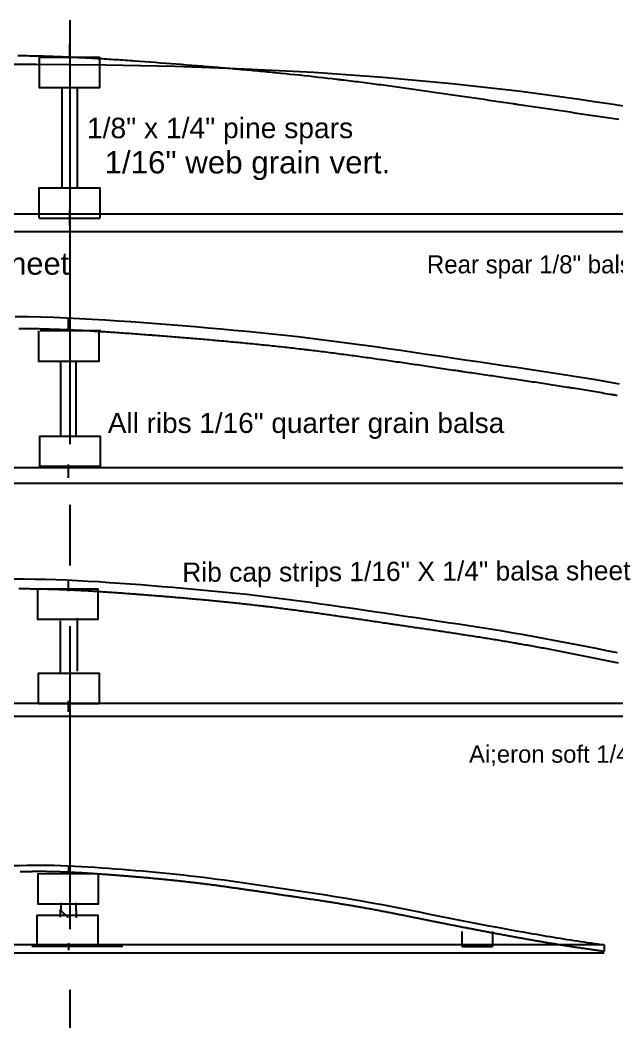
# Model space of a CAD drawing. Extents: x 1.4 to 41.2, y -1.3 to 26.5.
# Drawn here: x 5.124 to 7.585, y 2.279 to 6.435 of the extents above; entities that cross this region are included whole.
import ezdxf
from ezdxf.enums import TextEntityAlignment as Align

# ---------------------------------------------------------------- set-up
doc = ezdxf.new("R2010")
doc.units = 0
doc.linetypes.add('CENTER', pattern=[2, 1.25, -0.25, 0.25, -0.25])
doc.layers.get('0').update_dxf_attribs({"color": 9, "linetype": 'CONTINUOUS'})

msp = doc.modelspace()

# ---------------------------------------------------------------- linework, layer by layer
at = {"color": 9, "linetype": 'CENTER'}
for p, q in [((5.329, 6.4352), (5.329, 5.9363)), ((5.329, 5.9363), (5.329, 2.279))]:
    msp.add_line(p, q, dxfattribs=at)
at = {"color": 9, "linetype": 'CONTINUOUS'}
for p, q in [((5.3267, 6.3378), (5.3267, 6.2753)), ((5.2025, 6.2824), (5.4525, 6.2824)), ((5.2962, 6.1574), (5.2962, 5.9363)), ((5.3587, 6.1574), (5.3587, 5.9363)), ((5.2962, 5.9363), (5.2962, 5.7435)), ((5.3587, 5.9363), (5.3587, 5.7435)), ((10.0844, 5.6356), (3.0964, 5.6356)), ((5.2025, 5.6185), (5.4525, 5.6185)), ((5.3267, 5.6503), (5.3267, 5.5878)), ((10.0844, 5.5618), (3.0964, 5.5618)), ((5.3213, 5.2064), (5.3213, 5.1515)), ((5.2069, 5.155), (5.4569, 5.155)), ((5.2912, 4.715), (5.2912, 5.0275)), ((5.3537, 5.0275), (5.3537, 4.715)), ((9.5034, 4.5892), (3.3608, 4.5892)), ((5.2044, 4.5951), (5.4544, 4.5951)), ((5.3213, 4.6021), (5.3213, 4.5472)), ((9.5034, 4.5243), (3.3608, 4.5243)), ((5.3211, 4.1254), (5.3211, 4.0801)), ((5.1958, 4.0892), (5.4458, 4.0892)), ((5.2887, 3.9575), (5.2887, 3.7387)), ((5.3605, 3.7497), (5.3605, 3.9685)), ((8.7648, 3.6171), (3.7069, 3.6171)), ((5.2, 3.6172), (5.45, 3.6172)), ((5.3211, 3.6277), (5.3211, 3.5825)), ((8.7648, 3.5637), (3.7069, 3.5637)), ((5.1966, 2.9153), (5.448, 2.9145)), ((5.3233, 2.9471), (5.3233, 2.9181)), ((5.2921, 2.7946), (5.2921, 2.7633)), ((5.2921, 2.7946), (5.2921, 2.7633)), ((5.3546, 2.7633), (5.3546, 2.7946)), ((5.2894, 2.7671), (5.2894, 2.7358)), ((5.2921, 2.7633), (5.3223, 2.7342)), ((5.3546, 2.7633), (5.3546, 2.7321)), ((6.947, 2.6143), (6.947, 2.6768)), ((6.9622, 2.6924), (7.0685, 2.6721)), ((7.0719, 2.6768), (7.0719, 2.6143)), ((7.5336, 2.6209), (4.2872, 2.6209)), ((5.1941, 2.6189), (5.4441, 2.6189)), ((5.3233, 2.6277), (5.3233, 2.5987)), ((7.5336, 2.6209), (7.5336, 2.5939)), ((7.5336, 2.5866), (4.2872, 2.5866)), ((5.1721, 2.6161), (5.5471, 2.6161)), ((6.947, 2.6143), (7.0719, 2.6143))]:
    msp.add_line(p, q, dxfattribs=at)
for points in [[(5.1145, 6.2894), (5.124, 6.2893), (5.1336, 6.2892), (5.1432, 6.2891), (5.1528, 6.2889), (5.1624, 6.2887), (5.172, 6.2886), (5.1816, 6.2883), (5.1912, 6.2881), (5.2008, 6.2879), (5.2104, 6.2876), (5.2199, 6.2874), (5.2295, 6.2871), (5.2391, 6.2868), (5.2487, 6.2865), (5.2583, 6.2862), (5.2679, 6.2858), (5.2775, 6.2855), (5.2871, 6.2851), (5.2967, 6.2848), (5.3063, 6.2844), (5.316, 6.284), (5.3256, 6.2835), (5.3352, 6.2831), (5.3448, 6.2827), (5.3544, 6.2822), (5.364, 6.2818), (5.3736, 6.2813), (5.3832, 6.2808), (5.3928, 6.2803), (5.4025, 6.2798), (5.4121, 6.2793), (5.4217, 6.2787), (5.4313, 6.2782), (5.4409, 6.2776), (5.4505, 6.2771), (5.4602, 6.2765), (5.4698, 6.2759), (5.4794, 6.2754), (5.489, 6.2748), (5.4987, 6.2741), (5.5083, 6.2735), (5.5179, 6.2729), (5.5276, 6.2723), (5.5372, 6.2716), (5.5468, 6.271), (5.5565, 6.2703), (5.5661, 6.2697), (5.5757, 6.269), (5.5853, 6.2683), (5.595, 6.2677), (5.6165, 6.2661), (5.6381, 6.2646), (5.6596, 6.263), (5.6811, 6.2614), (5.7027, 6.2598), (5.7242, 6.2581), (5.7457, 6.2565), (5.7673, 6.2548), (5.7888, 6.2531), (5.8103, 6.2514), (5.8319, 6.2496), (5.8534, 6.2479), (5.863, 6.2471), (5.8727, 6.2463), (5.8823, 6.2455), (5.8919, 6.2447), (5.9016, 6.2439), (5.9112, 6.2431), (5.9208, 6.2423), (5.9305, 6.2415), (5.9401, 6.2407), (5.9497, 6.2399), (5.9594, 6.239), (5.969, 6.2382), (5.9786, 6.2374), (5.9883, 6.2365), (5.9979, 6.2357), (6.0075, 6.2348), (6.0171, 6.234), (6.0267, 6.2331), (6.0364, 6.2323), (6.046, 6.2314), (6.0556, 6.2305), (6.0652, 6.2297), (6.0748, 6.2288), (6.0845, 6.2279), (6.0941, 6.227), (6.1037, 6.2261), (6.1133, 6.2252), (6.1229, 6.2243), (6.1325, 6.2234), (6.1421, 6.2225)], [(5.2025, 6.2824), (5.2025, 6.1574), (5.4525, 6.1574), (5.4525, 6.2824)], [(3.7536, 6.2332), (4.0411, 6.2396), (4.3285, 6.2454), (4.6158, 6.2501), (4.903, 6.253), (5.19, 6.2535), (5.4768, 6.2511), (5.7632, 6.2452), (6.0493, 6.2351), (6.3351, 6.2204), (6.6204, 6.2004), (6.9052, 6.1745), (7.1894, 6.1422), (7.2499, 6.1344), (7.3104, 6.1264), (7.3708, 6.118), (7.4313, 6.1093), (7.4916, 6.1003), (7.552, 6.091), (7.6123, 6.0815)], [(6.1421, 6.2225), (6.1517, 6.2216), (6.1613, 6.2206), (6.1709, 6.2197), (6.1805, 6.2188), (6.1901, 6.2178), (6.1997, 6.2169), (6.2189, 6.2149), (6.2381, 6.213), (6.2573, 6.211), (6.2765, 6.209), (6.2957, 6.207), (6.3149, 6.2049), (6.3341, 6.2029), (6.3532, 6.2007), (6.3724, 6.1986), (6.3916, 6.1964), (6.4107, 6.1942), (6.4299, 6.192), (6.4323, 6.1917), (6.4348, 6.1914), (6.4372, 6.1911), (6.4396, 6.1908), (6.442, 6.1906), (6.4445, 6.1903), (6.4469, 6.19), (6.4493, 6.1897), (6.4517, 6.1894), (6.4542, 6.1891), (6.4566, 6.1888), (6.459, 6.1885), (6.4686, 6.1874), (6.4782, 6.1862), (6.4877, 6.185), (6.4973, 6.1839), (6.5069, 6.1827), (6.5165, 6.1815), (6.526, 6.1803), (6.5356, 6.1791), (6.5452, 6.1779), (6.5548, 6.1766), (6.5643, 6.1754), (6.5739, 6.1742), (6.5835, 6.1729), (6.593, 6.1717), (6.6026, 6.1704), (6.6122, 6.1692), (6.6217, 6.1679), (6.6313, 6.1666), (6.6409, 6.1654), (6.6504, 6.1641), (6.66, 6.1628), (6.6696, 6.1615), (6.6791, 6.1602), (6.6887, 6.1589), (6.7078, 6.1563), (6.727, 6.1536), (6.7461, 6.1509), (6.7653, 6.1482), (6.7844, 6.1455), (6.8035, 6.1428), (6.8227, 6.1401), (6.8418, 6.1373), (6.8609, 6.1346), (6.8801, 6.1318), (6.8992, 6.129), (6.9183, 6.1262), (6.9382, 6.1233), (6.958, 6.1204), (6.9778, 6.1175), (6.9977, 6.1146), (7.0175, 6.1116), (7.0373, 6.1087), (7.0572, 6.1058), (7.077, 6.1028), (7.0968, 6.0999), (7.1167, 6.097), (7.1365, 6.094), (7.1563, 6.0911), (7.1584, 6.0908), (7.1605, 6.0905), (7.1626, 6.0902), (7.1647, 6.0899), (7.1668, 6.0895), (7.1688, 6.0892), (7.1709, 6.0889), (7.173, 6.0886), (7.1751, 6.0883), (7.1772, 6.088), (7.1793, 6.0877), (7.1814, 6.0874), (7.1909, 6.086), (7.2005, 6.0846), (7.2101, 6.0832), (7.2197, 6.0817), (7.2293, 6.0803), (7.2389, 6.0789), (7.2484, 6.0775), (7.258, 6.0761), (7.2676, 6.0747), (7.2772, 6.0733), (7.2868, 6.0719), (7.2964, 6.0705), (7.3155, 6.0677), (7.3347, 6.0649), (7.3538, 6.062), (7.373, 6.0592), (7.3921, 6.0564), (7.4113, 6.0536), (7.4304, 6.0507), (7.4496, 6.0479), (7.4687, 6.045), (7.4879, 6.0422), (7.507, 6.0393), (7.5261, 6.0364), (7.5357, 6.035), (7.5452, 6.0335), (7.5548, 6.0321), (7.5643, 6.0306), (7.5739, 6.0292), (7.5834, 6.0277), (7.593, 6.0262)], [(5.2025, 5.6185), (5.2025, 5.7435), (5.4525, 5.7435), (5.4525, 5.6185)], [(5.1032, 5.2128), (5.1562, 5.2124), (5.2092, 5.2113), (5.2623, 5.2098), (5.3153, 5.2077), (5.3683, 5.2052), (5.4213, 5.2024), (5.4744, 5.1992), (5.5274, 5.1957), (5.5804, 5.192), (5.6333, 5.1881), (5.6863, 5.184), (5.7394, 5.1798), (5.7926, 5.1756), (5.8457, 5.1712), (5.8987, 5.1667), (5.9518, 5.162), (6.0048, 5.1571), (6.0578, 5.1521), (6.1108, 5.1469), (6.1638, 5.1414), (6.2167, 5.1357), (6.2696, 5.1298), (6.3225, 5.1236), (6.3756, 5.1171), (6.4287, 5.1103), (6.4817, 5.1033), (6.5348, 5.0961), (6.5878, 5.0887), (6.6408, 5.0812), (6.6938, 5.0735), (6.7468, 5.0658), (6.7997, 5.058), (6.8527, 5.0502), (6.9057, 5.0423), (6.9587, 5.0345), (7.0118, 5.0267), (7.0648, 5.0189), (7.1179, 5.0111), (7.171, 5.0033), (7.2241, 4.9954), (7.2771, 4.9874), (7.3302, 4.9792), (7.3832, 4.971), (7.4361, 4.9625), (7.4891, 4.9539), (7.542, 4.945), (7.5948, 4.9359)], [(5.1178, 5.164), (5.1263, 5.164), (5.1347, 5.1639), (5.1431, 5.1638), (5.1516, 5.1637), (5.16, 5.1636), (5.1684, 5.1635), (5.1769, 5.1633), (5.1853, 5.1631), (5.1937, 5.163), (5.2022, 5.1628), (5.2106, 5.1626), (5.219, 5.1623), (5.2275, 5.1621), (5.2359, 5.1619), (5.2443, 5.1616), (5.2527, 5.1613), (5.2612, 5.1611), (5.2696, 5.1608), (5.2781, 5.1605), (5.2865, 5.1601), (5.295, 5.1598), (5.3034, 5.1595), (5.3118, 5.1591), (5.3203, 5.1587), (5.3287, 5.1584), (5.3372, 5.158), (5.3456, 5.1576), (5.354, 5.1572), (5.3625, 5.1568), (5.371, 5.1563), (5.3794, 5.1559), (5.3879, 5.1554), (5.3963, 5.155), (5.4048, 5.1545), (5.4132, 5.154), (5.4217, 5.1536), (5.4301, 5.1531), (5.4386, 5.1526), (5.447, 5.1521), (5.4555, 5.1515), (5.464, 5.151), (5.4724, 5.1505), (5.4809, 5.1499), (5.4894, 5.1494), (5.4978, 5.1488), (5.5063, 5.1483), (5.5148, 5.1477), (5.5232, 5.1471), (5.5317, 5.1466), (5.5402, 5.146), (5.5486, 5.1454), (5.5571, 5.1448), (5.5656, 5.1442), (5.5741, 5.1436), (5.5825, 5.143), (5.591, 5.1423), (5.5995, 5.1417), (5.608, 5.1411), (5.6164, 5.1405), (5.6249, 5.1398), (5.6334, 5.1392), (5.6419, 5.1385), (5.6504, 5.1379), (5.6588, 5.1373), (5.6608, 5.1371), (5.6628, 5.137), (5.6647, 5.1368), (5.6667, 5.1367), (5.6687, 5.1365), (5.6707, 5.1364), (5.6726, 5.1362), (5.6746, 5.1361), (5.6766, 5.1359), (5.6786, 5.1357), (5.6805, 5.1356), (5.6825, 5.1354), (5.691, 5.1348), (5.6995, 5.1341), (5.708, 5.1335), (5.7164, 5.1328), (5.7249, 5.1321), (5.7334, 5.1315), (5.7419, 5.1308), (5.7504, 5.1301), (5.7588, 5.1294), (5.7673, 5.1288), (5.7758, 5.1281), (5.7843, 5.1274), (5.7927, 5.1267), (5.8012, 5.126), (5.8097, 5.1253), (5.8181, 5.1246), (5.8266, 5.1239), (5.8351, 5.1232), (5.8435, 5.1225), (5.852, 5.1218), (5.8605, 5.121), (5.8689, 5.1203), (5.8774, 5.1196), (5.8859, 5.1189)], [(5.2, 5.1542), (5.2, 5.0292), (5.45, 5.0292), (5.45, 5.1542)], [(5.8859, 5.1189), (5.8943, 5.1181), (5.9028, 5.1174), (5.9113, 5.1167), (5.9197, 5.1159), (5.9282, 5.1152), (5.9366, 5.1144), (5.9451, 5.1137), (5.9535, 5.1129), (5.962, 5.1121), (5.9704, 5.1114), (5.9789, 5.1106), (5.9874, 5.1098), (5.9958, 5.109), (6.0043, 5.1083), (6.0127, 5.1075), (6.0211, 5.1067), (6.0296, 5.1059), (6.038, 5.1051), (6.0465, 5.1042), (6.0549, 5.1034), (6.0634, 5.1026), (6.0718, 5.1018), (6.0803, 5.101), (6.0887, 5.1001), (6.0971, 5.0993), (6.1056, 5.0984), (6.114, 5.0976), (6.1224, 5.0967), (6.1309, 5.0958), (6.1393, 5.095), (6.1477, 5.0941), (6.1562, 5.0932), (6.1646, 5.0923), (6.173, 5.0914), (6.1815, 5.0905), (6.1899, 5.0896), (6.1983, 5.0887), (6.2068, 5.0878), (6.2152, 5.0869), (6.2236, 5.0859), (6.232, 5.085), (6.2405, 5.0841), (6.2489, 5.0831), (6.2573, 5.0821), (6.2657, 5.0812), (6.2742, 5.0802), (6.2826, 5.0792), (6.291, 5.0782), (6.2931, 5.078), (6.2953, 5.0777), (6.2974, 5.0775), (6.2995, 5.0772), (6.3017, 5.077), (6.3038, 5.0767), (6.3059, 5.0765), (6.3081, 5.0762), (6.3102, 5.076), (6.3123, 5.0757), (6.3145, 5.0755), (6.3166, 5.0752), (6.325, 5.0742), (6.3334, 5.0732), (6.3419, 5.0722), (6.3503, 5.0711), (6.3587, 5.0701), (6.3671, 5.069), (6.3755, 5.068), (6.3839, 5.0669), (6.3924, 5.0658), (6.4008, 5.0648), (6.4092, 5.0637), (6.4176, 5.0626), (6.426, 5.0615), (6.4344, 5.0604), (6.4428, 5.0593), (6.4512, 5.0582), (6.4596, 5.0571), (6.468, 5.056), (6.4764, 5.0549), (6.4849, 5.0537), (6.4933, 5.0526), (6.5017, 5.0514), (6.5101, 5.0503), (6.5185, 5.0492), (6.5269, 5.048), (6.5353, 5.0468), (6.5437, 5.0457), (6.5521, 5.0445), (6.5605, 5.0433), (6.5689, 5.0422), (6.5774, 5.041), (6.5858, 5.0398), (6.5942, 5.0386), (6.6026, 5.0374), (6.611, 5.0362), (6.6194, 5.035), (6.6278, 5.0338), (6.6362, 5.0326), (6.6446, 5.0314), (6.653, 5.0302), (6.6615, 5.029), (6.6699, 5.0278), (6.6783, 5.0266), (6.6867, 5.0254), (6.6951, 5.0241), (6.7035, 5.0229), (6.7119, 5.0217), (6.7203, 5.0205), (6.7288, 5.0192), (6.7372, 5.018), (6.7456, 5.0167), (6.754, 5.0155), (6.7624, 5.0143), (6.7709, 5.013), (6.7793, 5.0118), (6.7877, 5.0106), (6.7961, 5.0093), (6.8045, 5.0081), (6.8129, 5.0068), (6.8214, 5.0056), (6.8304, 5.0042), (6.8394, 5.0029), (6.8484, 5.0016), (6.8574, 5.0002), (6.8664, 4.9989), (6.8755, 4.9976), (6.8845, 4.9962), (6.8935, 4.9949), (6.9025, 4.9936), (6.9115, 4.9922), (6.9205, 4.9909), (6.9296, 4.9896), (6.9314, 4.9893), (6.9332, 4.989), (6.9351, 4.9887), (6.9369, 4.9885), (6.9387, 4.9882), (6.9406, 4.9879), (6.9424, 4.9877), (6.9442, 4.9874), (6.9461, 4.9871), (6.9479, 4.9868), (6.9497, 4.9866), (6.9516, 4.9863), (6.96, 4.9851), (6.9684, 4.9838), (6.9768, 4.9826), (6.9853, 4.9813), (6.9937, 4.9801), (7.0021, 4.9789), (7.0105, 4.9776), (7.019, 4.9764), (7.0274, 4.9752), (7.0358, 4.9739), (7.0442, 4.9727), (7.0527, 4.9715), (7.0611, 4.9702), (7.0695, 4.969), (7.0779, 4.9677), (7.0863, 4.9665), (7.0948, 4.9653), (7.1032, 4.964), (7.1116, 4.9628), (7.12, 4.9615), (7.1285, 4.9603), (7.1369, 4.9591), (7.1453, 4.9578), (7.1537, 4.9566), (7.1621, 4.9553), (7.1705, 4.9541), (7.1789, 4.9528), (7.1874, 4.9516), (7.1958, 4.9503), (7.2042, 4.9491), (7.2126, 4.9478), (7.221, 4.9466), (7.2294, 4.9453), (7.2378, 4.944), (7.2462, 4.9428), (7.2546, 4.9415), (7.263, 4.9402), (7.2714, 4.939), (7.2798, 4.9377), (7.2882, 4.9364), (7.2966, 4.9351), (7.305, 4.9338), (7.3134, 4.9325), (7.3218, 4.9312), (7.3302, 4.93), (7.3386, 4.9286), (7.347, 4.9273), (7.3553, 4.926), (7.3637, 4.9247), (7.3721, 4.9234), (7.3805, 4.9221), (7.3889, 4.9208), (7.3973, 4.9194), (7.4056, 4.9181)], [(7.4056, 4.9181), (7.414, 4.9168), (7.4224, 4.9154), (7.4308, 4.9141), (7.4391, 4.9127), (7.4475, 4.9114), (7.4559, 4.91), (7.4643, 4.9086), (7.4726, 4.9072), (7.481, 4.9059), (7.4894, 4.9045), (7.4977, 4.9031), (7.5061, 4.9017), (7.5145, 4.9003), (7.5228, 4.8989), (7.5312, 4.8974), (7.5396, 4.896), (7.5479, 4.8946), (7.5563, 4.8932), (7.5588, 4.8927), (7.5613, 4.8923), (7.5638, 4.8919), (7.5663, 4.8914), (7.5688, 4.891), (7.5713, 4.8906), (7.5738, 4.8901), (7.5763, 4.8897), (7.5788, 4.8892), (7.5813, 4.8888), (7.5838, 4.8884), (7.5863, 4.8879)], [(5.2042, 4.5943), (5.2042, 4.7193), (5.4542, 4.7193), (5.4542, 4.5943)], [(5.0979, 4.1305), (5.1415, 4.1306), (5.1852, 4.1302), (5.2289, 4.1294), (5.2725, 4.1281), (5.3162, 4.1264), (5.3599, 4.1244), (5.4035, 4.122), (5.4472, 4.1194), (5.4908, 4.1165), (5.5345, 4.1134), (5.5781, 4.1102), (5.6217, 4.1069), (5.6655, 4.1035), (5.7092, 4.0999), (5.7529, 4.0963), (5.7966, 4.0926), (5.8403, 4.0887), (5.884, 4.0848), (5.9276, 4.0806), (5.9713, 4.0763), (6.0149, 4.0718), (6.0585, 4.0671), (6.102, 4.0622), (6.1456, 4.0571), (6.1893, 4.0518), (6.233, 4.0462), (6.2767, 4.0404), (6.3204, 4.0345), (6.364, 4.0284), (6.4077, 4.0222), (6.4513, 4.0159), (6.4949, 4.0096), (6.5385, 4.0031), (6.5822, 3.9967), (6.6258, 3.9902), (6.6694, 3.9838), (6.7131, 3.9773), (6.7568, 3.9709), (6.8006, 3.9645), (6.8443, 3.9581), (6.888, 3.9515), (6.9316, 3.945), (6.9753, 3.9383), (7.019, 3.9315), (7.0626, 3.9245), (7.1062, 3.9174), (7.1497, 3.9101), (7.1932, 3.9026), (7.237, 3.8948), (7.2808, 3.8868), (7.3245, 3.8786), (7.3682, 3.8702), (7.4118, 3.8617), (7.4554, 3.8531), (7.4991, 3.8444), (7.5427, 3.8356), (7.5863, 3.8268)], [(5.1189, 4.0905), (5.1259, 4.0905), (5.1328, 4.0905), (5.1398, 4.0905), (5.1467, 4.0905), (5.1536, 4.0904), (5.1606, 4.0904), (5.1675, 4.0903), (5.1745, 4.0903), (5.1814, 4.0902), (5.1884, 4.0901), (5.1953, 4.09), (5.2023, 4.0898), (5.2092, 4.0897), (5.2161, 4.0896), (5.2231, 4.0894), (5.23, 4.0892), (5.2369, 4.089), (5.2439, 4.0889), (5.2508, 4.0887), (5.2578, 4.0884), (5.2647, 4.0882), (5.2717, 4.088), (5.2786, 4.0877), (5.2856, 4.0875), (5.2925, 4.0872), (5.2995, 4.0869), (5.3064, 4.0867), (5.3134, 4.0864), (5.3203, 4.0861), (5.3273, 4.0858), (5.3342, 4.0854), (5.3412, 4.0851), (5.3481, 4.0848), (5.3551, 4.0844), (5.3621, 4.0841), (5.369, 4.0837), (5.376, 4.0834), (5.3829, 4.083), (5.3899, 4.0826), (5.3969, 4.0822), (5.4038, 4.0818), (5.4108, 4.0814), (5.4178, 4.081), (5.4247, 4.0806), (5.4317, 4.0801), (5.4386, 4.0797), (5.4456, 4.0793), (5.4526, 4.0788), (5.4596, 4.0784), (5.4665, 4.0779), (5.4735, 4.0775), (5.4805, 4.077), (5.4874, 4.0765), (5.4944, 4.076), (5.5014, 4.0756), (5.5084, 4.0751), (5.5153, 4.0746), (5.5223, 4.0741), (5.5293, 4.0736), (5.5363, 4.0731), (5.5433, 4.0726), (5.5502, 4.0721), (5.5572, 4.0716), (5.5642, 4.071), (5.5712, 4.0705), (5.5782, 4.07), (5.5851, 4.0695), (5.5921, 4.0689), (5.5991, 4.0684), (5.6007, 4.0683), (5.6024, 4.0681), (5.604, 4.068), (5.6056, 4.0679), (5.6072, 4.0678), (5.6088, 4.0676), (5.6105, 4.0675), (5.6121, 4.0674), (5.6137, 4.0673), (5.6153, 4.0671), (5.617, 4.067), (5.6186, 4.0669), (5.6256, 4.0664), (5.6326, 4.0658), (5.6395, 4.0653), (5.6465, 4.0647), (5.6535, 4.0642), (5.6605, 4.0636), (5.6675, 4.0631), (5.6745, 4.0625), (5.6814, 4.0619), (5.6884, 4.0614), (5.6954, 4.0608), (5.7024, 4.0603), (5.7094, 4.0597), (5.7163, 4.0591), (5.7233, 4.0585), (5.7303, 4.058), (5.7372, 4.0574), (5.7442, 4.0568), (5.7512, 4.0562), (5.7582, 4.0556), (5.7651, 4.055), (5.7721, 4.0545), (5.7791, 4.0539), (5.786, 4.0533)], [(5.1958, 4.0892), (5.1958, 3.9642), (5.4458, 3.9642), (5.4458, 4.0892)], [(5.786, 4.0533), (5.793, 4.0527), (5.8, 4.0521), (5.8069, 4.0514), (5.8139, 4.0508), (5.8209, 4.0502), (5.8278, 4.0496), (5.8348, 4.049), (5.8418, 4.0483), (5.8487, 4.0477), (5.8557, 4.0471), (5.8627, 4.0464), (5.8696, 4.0458), (5.8766, 4.0452), (5.8835, 4.0445), (5.8905, 4.0439), (5.8974, 4.0432), (5.9044, 4.0425), (5.9113, 4.0419), (5.9183, 4.0412), (5.9252, 4.0405), (5.9322, 4.0399), (5.9391, 4.0392), (5.9461, 4.0385), (5.9531, 4.0378), (5.96, 4.0371), (5.9669, 4.0364), (5.9739, 4.0357), (5.9808, 4.035), (5.9878, 4.0343), (5.9947, 4.0336), (6.0017, 4.0329), (6.0086, 4.0321), (6.0155, 4.0314), (6.0225, 4.0307), (6.0294, 4.0299), (6.0364, 4.0292), (6.0433, 4.0284), (6.0503, 4.0277), (6.0572, 4.0269), (6.0641, 4.0261), (6.0711, 4.0254), (6.078, 4.0246), (6.085, 4.0238), (6.0919, 4.023), (6.0988, 4.0222), (6.1058, 4.0214), (6.1127, 4.0206), (6.1196, 4.0198), (6.1214, 4.0196), (6.1231, 4.0194), (6.1249, 4.0192), (6.1267, 4.019), (6.1284, 4.0188), (6.1302, 4.0186), (6.1319, 4.0184), (6.1337, 4.0181), (6.1354, 4.0179), (6.1372, 4.0177), (6.1389, 4.0175), (6.1407, 4.0173), (6.1476, 4.0165), (6.1546, 4.0156), (6.1615, 4.0148), (6.1684, 4.0139), (6.1754, 4.0131), (6.1823, 4.0122), (6.1892, 4.0113), (6.1962, 4.0105), (6.2031, 4.0096), (6.21, 4.0087), (6.2169, 4.0078), (6.2239, 4.0069), (6.2308, 4.006), (6.2377, 4.0051), (6.2446, 4.0042), (6.2516, 4.0033), (6.2585, 4.0024), (6.2654, 4.0015), (6.2723, 4.0005), (6.2793, 3.9996), (6.2862, 3.9987), (6.2931, 3.9977), (6.3, 3.9968), (6.3069, 3.9958), (6.3139, 3.9949), (6.3208, 3.9939), (6.3277, 3.993), (6.3347, 3.992), (6.3416, 3.9911), (6.3485, 3.9901), (6.3554, 3.9891), (6.3623, 3.9881), (6.3693, 3.9872), (6.3762, 3.9862), (6.3831, 3.9852), (6.39, 3.9842), (6.397, 3.9832), (6.4039, 3.9822), (6.4108, 3.9812), (6.4178, 3.9803), (6.4247, 3.9793), (6.4316, 3.9783), (6.4385, 3.9773), (6.4455, 3.9762), (6.4524, 3.9752), (6.4593, 3.9742), (6.4662, 3.9732), (6.4732, 3.9722), (6.4801, 3.9712), (6.487, 3.9702), (6.494, 3.9692), (6.5009, 3.9681), (6.5078, 3.9671), (6.5148, 3.9661), (6.5217, 3.9651), (6.5286, 3.9641), (6.5356, 3.963), (6.5425, 3.962), (6.5494, 3.961), (6.5563, 3.96), (6.5638, 3.9589), (6.5712, 3.9578), (6.5786, 3.9567), (6.586, 3.9556), (6.5935, 3.9545), (6.6009, 3.9534), (6.6083, 3.9523), (6.6157, 3.9512), (6.6232, 3.9501), (6.6306, 3.949), (6.638, 3.9479), (6.6454, 3.9468), (6.647, 3.9465), (6.6485, 3.9463), (6.65, 3.9461), (6.6515, 3.9459), (6.653, 3.9457), (6.6545, 3.9454), (6.656, 3.9452), (6.6575, 3.945), (6.659, 3.9448), (6.6605, 3.9445), (6.662, 3.9443), (6.6636, 3.9441), (6.6705, 3.9431), (6.6774, 3.9421), (6.6844, 3.941), (6.6913, 3.94), (6.6982, 3.939), (6.7052, 3.938), (6.7121, 3.937), (6.7191, 3.9359), (6.726, 3.9349), (6.7329, 3.9339), (6.7399, 3.9329), (6.7468, 3.9319), (6.7538, 3.9308), (6.7607, 3.9298), (6.7676, 3.9288), (6.7746, 3.9278), (6.7815, 3.9268), (6.7884, 3.9258), (6.7954, 3.9247), (6.8023, 3.9237), (6.8092, 3.9227), (6.8162, 3.9217), (6.8231, 3.9206), (6.83, 3.9196), (6.8369, 3.9186), (6.8439, 3.9176), (6.8508, 3.9165), (6.8577, 3.9155), (6.8646, 3.9145), (6.8716, 3.9134), (6.8785, 3.9124), (6.8854, 3.9114), (6.8923, 3.9103), (6.8993, 3.9093), (6.9062, 3.9083), (6.9131, 3.9072), (6.92, 3.9062), (6.9269, 3.9051), (6.9338, 3.9041), (6.9408, 3.903), (6.9477, 3.9019), (6.9546, 3.9009), (6.9615, 3.8998), (6.9684, 3.8988), (6.9753, 3.8977), (6.9822, 3.8966), (6.9891, 3.8955), (6.9961, 3.8945), (7.003, 3.8934), (7.0099, 3.8923), (7.0168, 3.8912), (7.0237, 3.8901), (7.0306, 3.889), (7.0375, 3.8879)], [(7.0375, 3.8879), (7.0444, 3.8868), (7.0512, 3.8857), (7.0581, 3.8846), (7.065, 3.8835), (7.0719, 3.8824), (7.0788, 3.8813), (7.0857, 3.8801), (7.0926, 3.879), (7.0995, 3.8779), (7.1064, 3.8767), (7.1133, 3.8756), (7.1202, 3.8744), (7.1271, 3.8733), (7.134, 3.8721), (7.1408, 3.8709), (7.1477, 3.8697), (7.1546, 3.8686), (7.1615, 3.8674), (7.1636, 3.867), (7.1656, 3.8667), (7.1677, 3.8663), (7.1698, 3.866), (7.1718, 3.8656), (7.1739, 3.8652), (7.1759, 3.8649), (7.178, 3.8645), (7.1801, 3.8642), (7.1821, 3.8638), (7.1842, 3.8634), (7.1862, 3.8631), (7.1931, 3.8619), (7.2, 3.8607), (7.2069, 3.8594), (7.2138, 3.8582), (7.2206, 3.857), (7.2275, 3.8557), (7.2344, 3.8545), (7.2413, 3.8532), (7.2481, 3.852), (7.255, 3.8507), (7.2619, 3.8495), (7.2687, 3.8482), (7.2756, 3.8469), (7.2825, 3.8457), (7.2893, 3.8444), (7.2962, 3.8431), (7.3031, 3.8418), (7.3099, 3.8405), (7.3168, 3.8392), (7.3237, 3.8379), (7.3305, 3.8366), (7.3374, 3.8353), (7.3442, 3.834), (7.3511, 3.8326), (7.358, 3.8313), (7.3648, 3.83), (7.3717, 3.8287), (7.3786, 3.8273), (7.3854, 3.826), (7.3923, 3.8246), (7.3991, 3.8233), (7.406, 3.822), (7.4129, 3.8206), (7.4197, 3.8193), (7.4266, 3.8179), (7.4334, 3.8165), (7.4403, 3.8152), (7.4472, 3.8138), (7.4541, 3.8125), (7.4609, 3.8111), (7.4678, 3.8097), (7.4746, 3.8084), (7.4815, 3.807), (7.4884, 3.8056), (7.4952, 3.8042), (7.5021, 3.8029), (7.509, 3.8015), (7.5158, 3.8001), (7.5227, 3.7987), (7.5296, 3.7973), (7.5365, 3.7959), (7.5433, 3.7946), (7.5502, 3.7932), (7.5571, 3.7918), (7.5639, 3.7904), (7.5708, 3.789), (7.5777, 3.7876), (7.5846, 3.7862), (7.5914, 3.7848)], [(5.2, 3.6172), (5.2, 3.7422), (5.45, 3.7422), (5.45, 3.6172)], [(5.0959, 2.9481), (5.1239, 2.9491), (5.152, 2.9499), (5.18, 2.9504), (5.208, 2.9505), (5.2361, 2.9502), (5.2641, 2.9497), (5.2921, 2.9488), (5.3202, 2.9478), (5.3482, 2.9464), (5.3762, 2.9449), (5.4042, 2.9432), (5.4322, 2.9414), (5.4603, 2.9394), (5.4883, 2.9374), (5.5163, 2.9352), (5.5443, 2.933), (5.5724, 2.9308), (5.6005, 2.9285), (5.6285, 2.9261), (5.6566, 2.9236), (5.6846, 2.921), (5.7126, 2.9184), (5.7406, 2.9156), (5.7686, 2.9127), (5.7966, 2.9097), (5.8245, 2.9066), (5.8525, 2.9033), (5.8805, 2.8998), (5.9086, 2.8963), (5.9366, 2.8926), (5.9647, 2.8888), (5.9927, 2.8849), (6.0207, 2.8809), (6.0487, 2.8769), (6.0767, 2.8728), (6.1047, 2.8686), (6.1327, 2.8645), (6.1607, 2.8604), (6.1887, 2.8562), (6.2168, 2.8521), (6.2448, 2.848), (6.2729, 2.8438), (6.3009, 2.8397), (6.329, 2.8355), (6.357, 2.8313), (6.3851, 2.827), (6.4131, 2.8226), (6.4411, 2.8182), (6.4691, 2.8136), (6.497, 2.8089), (6.5249, 2.8041), (6.553, 2.7991), (6.5811, 2.7939), (6.6092, 2.7887), (6.6372, 2.7833), (6.6652, 2.7779), (6.6932, 2.7723), (6.7212, 2.7667), (6.7492, 2.7611), (6.7772, 2.7555), (6.8052, 2.7498), (6.8332, 2.7442), (6.8612, 2.7385), (6.8891, 2.733), (6.9171, 2.7274), (6.9451, 2.7219), (6.9731, 2.7165), (7.0011, 2.7111), (7.0291, 2.7057), (7.0572, 2.7004), (7.0852, 2.6952), (7.1132, 2.6899), (7.1413, 2.6848), (7.1693, 2.6797), (7.1974, 2.6746), (7.2114, 2.6722), (7.2254, 2.6697), (7.2394, 2.6672), (7.2534, 2.6648), (7.2674, 2.6624), (7.2814, 2.66), (7.2954, 2.6576), (7.3094, 2.6552), (7.3234, 2.6529), (7.3375, 2.6506), (7.3515, 2.6483), (7.3655, 2.6461), (7.3795, 2.6439), (7.3935, 2.6417), (7.4075, 2.6395), (7.4215, 2.6374), (7.4355, 2.6353), (7.4495, 2.6332), (7.4635, 2.6311), (7.4776, 2.629), (7.4916, 2.627), (7.5056, 2.6249), (7.5196, 2.6229), (7.5336, 2.6209)], [(5.1231, 2.9234), (5.1275, 2.9235), (5.132, 2.9236), (5.1365, 2.9238), (5.1409, 2.9239), (5.1454, 2.924), (5.1498, 2.9241), (5.1543, 2.9242), (5.1587, 2.9243), (5.1632, 2.9244), (5.1677, 2.9245), (5.1687, 2.9245), (5.1697, 2.9245), (5.1708, 2.9245), (5.1718, 2.9245), (5.1729, 2.9245), (5.1739, 2.9245), (5.175, 2.9246), (5.176, 2.9246), (5.177, 2.9246), (5.1781, 2.9246), (5.1791, 2.9246), (5.1802, 2.9246), (5.1846, 2.9247), (5.1891, 2.9247), (5.1935, 2.9247), (5.198, 2.9247), (5.2024, 2.9247), (5.2069, 2.9247), (5.2114, 2.9247), (5.2158, 2.9247), (5.2203, 2.9246), (5.2247, 2.9246), (5.2292, 2.9246), (5.2336, 2.9245), (5.2381, 2.9244), (5.2426, 2.9244), (5.247, 2.9243), (5.2515, 2.9242), (5.2559, 2.9241), (5.2604, 2.924), (5.2648, 2.9239), (5.2693, 2.9238), (5.2737, 2.9237), (5.2782, 2.9235), (5.2827, 2.9234), (5.2871, 2.9232), (5.2916, 2.9231), (5.296, 2.9229), (5.3005, 2.9228), (5.305, 2.9226), (5.3094, 2.9224), (5.3139, 2.9223), (5.3183, 2.9221), (5.3228, 2.9219), (5.3273, 2.9217), (5.3317, 2.9215), (5.3362, 2.9213), (5.3406, 2.921), (5.3451, 2.9208), (5.3496, 2.9206), (5.3541, 2.9204), (5.3585, 2.9201), (5.363, 2.9199), (5.3675, 2.9196), (5.3719, 2.9194), (5.3764, 2.9191), (5.3809, 2.9189), (5.3853, 2.9186), (5.3898, 2.9183), (5.3943, 2.9181), (5.3987, 2.9178), (5.4032, 2.9175), (5.4077, 2.9172), (5.4122, 2.9169), (5.4166, 2.9166), (5.4211, 2.9163), (5.4256, 2.916), (5.4301, 2.9157), (5.4345, 2.9154), (5.439, 2.9151), (5.4435, 2.9148), (5.448, 2.9145), (5.4524, 2.9142), (5.4569, 2.9139), (5.4614, 2.9135), (5.4659, 2.9132), (5.4704, 2.9129), (5.4749, 2.9126), (5.4793, 2.9122), (5.4838, 2.9119), (5.4883, 2.9115), (5.4928, 2.9112), (5.4973, 2.9109), (5.5017, 2.9105), (5.5028, 2.9104), (5.5038, 2.9104), (5.5049, 2.9103), (5.5059, 2.9102), (5.507, 2.9101), (5.508, 2.91), (5.509, 2.91), (5.5101, 2.9099), (5.5111, 2.9098), (5.5122, 2.9097), (5.5132, 2.9096), (5.5143, 2.9096), (5.5187, 2.9092), (5.5232, 2.9089), (5.5277, 2.9085), (5.5322, 2.9082), (5.5367, 2.9078), (5.5411, 2.9075), (5.5456, 2.9071), (5.5501, 2.9068), (5.5546, 2.9064), (5.5591, 2.906), (5.5635, 2.9057), (5.568, 2.9053), (5.5725, 2.9049), (5.577, 2.9046), (5.5814, 2.9042), (5.5859, 2.9038), (5.5904, 2.9035), (5.5949, 2.9031), (5.5994, 2.9027), (5.6038, 2.9023), (5.6083, 2.902), (5.6128, 2.9016), (5.6173, 2.9012), (5.6217, 2.9008)], [(5.1966, 2.9153), (5.1966, 2.7903), (5.4466, 2.7903), (5.4466, 2.9153)], [(5.6217, 2.9008), (5.6262, 2.9004), (5.6307, 2.9), (5.6351, 2.8996), (5.6396, 2.8993), (5.6441, 2.8989), (5.6486, 2.8985), (5.653, 2.8981), (5.6575, 2.8977), (5.662, 2.8973), (5.6664, 2.8969), (5.6709, 2.8964), (5.6754, 2.896), (5.6798, 2.8956), (5.6843, 2.8952), (5.6888, 2.8948), (5.6932, 2.8944), (5.6977, 2.8939), (5.7022, 2.8935), (5.7066, 2.8931), (5.7111, 2.8926), (5.7155, 2.8922), (5.72, 2.8918), (5.7245, 2.8913), (5.7289, 2.8909), (5.7334, 2.8904), (5.7378, 2.89), (5.7423, 2.8895), (5.7468, 2.8891), (5.7512, 2.8886), (5.7557, 2.8882), (5.7601, 2.8877), (5.7646, 2.8872), (5.769, 2.8868), (5.7735, 2.8863), (5.7779, 2.8858), (5.7824, 2.8854), (5.7869, 2.8849), (5.7913, 2.8844), (5.7958, 2.8839), (5.8002, 2.8834), (5.8047, 2.8829), (5.8091, 2.8824), (5.8136, 2.8819), (5.818, 2.8814), (5.8225, 2.8809), (5.8269, 2.8804), (5.8314, 2.8799), (5.8359, 2.8793), (5.837, 2.8792), (5.8381, 2.8791), (5.8392, 2.8789), (5.8404, 2.8788), (5.8415, 2.8787), (5.8426, 2.8785), (5.8437, 2.8784), (5.8449, 2.8783), (5.846, 2.8781), (5.8471, 2.878), (5.8482, 2.8779), (5.8494, 2.8777), (5.8538, 2.8772), (5.8583, 2.8767), (5.8627, 2.8761), (5.8672, 2.8756), (5.8716, 2.875), (5.8761, 2.8745), (5.8805, 2.8739), (5.885, 2.8733), (5.8894, 2.8728), (5.8939, 2.8722), (5.8983, 2.8716), (5.9027, 2.8711), (5.9072, 2.8705), (5.9116, 2.8699), (5.9161, 2.8693), (5.9205, 2.8687), (5.925, 2.8682), (5.9294, 2.8676), (5.9339, 2.867), (5.9383, 2.8664), (5.9427, 2.8658), (5.9472, 2.8652), (5.9516, 2.8646), (5.9561, 2.864), (5.9605, 2.8634), (5.965, 2.8627), (5.9694, 2.8621), (5.9738, 2.8615), (5.9783, 2.8609), (5.9827, 2.8603), (5.9872, 2.8596), (5.9916, 2.859), (5.9961, 2.8584), (6.0005, 2.8578), (6.005, 2.8571), (6.0094, 2.8565), (6.0138, 2.8559), (6.0183, 2.8552), (6.0227, 2.8546), (6.0272, 2.854), (6.0316, 2.8533), (6.0361, 2.8527), (6.0405, 2.852), (6.045, 2.8514), (6.0494, 2.8507), (6.0539, 2.8501), (6.0583, 2.8494), (6.0627, 2.8488), (6.0672, 2.8481), (6.0716, 2.8475), (6.0761, 2.8468), (6.0805, 2.8462), (6.085, 2.8455), (6.0894, 2.8449), (6.0939, 2.8442), (6.0983, 2.8436), (6.1028, 2.8429), (6.1072, 2.8422), (6.1117, 2.8416), (6.1161, 2.8409), (6.1209, 2.8402), (6.1257, 2.8395), (6.1304, 2.8388), (6.1352, 2.8381), (6.14, 2.8374), (6.1447, 2.8367), (6.1495, 2.836), (6.1543, 2.8353), (6.159, 2.8346), (6.1638, 2.8339), (6.1686, 2.8332), (6.1733, 2.8325), (6.1743, 2.8323), (6.1753, 2.8322), (6.1762, 2.832), (6.1772, 2.8319), (6.1782, 2.8317), (6.1791, 2.8316), (6.1801, 2.8315), (6.1811, 2.8313), (6.182, 2.8312), (6.183, 2.831), (6.184, 2.8309), (6.1849, 2.8307), (6.1894, 2.8301), (6.1939, 2.8294), (6.1983, 2.8288), (6.2028, 2.8281), (6.2072, 2.8275), (6.2117, 2.8268), (6.2161, 2.8262), (6.2206, 2.8255), (6.225, 2.8249), (6.2295, 2.8242), (6.2339, 2.8235), (6.2384, 2.8229), (6.2428, 2.8222), (6.2473, 2.8216), (6.2517, 2.8209), (6.2562, 2.8203), (6.2607, 2.8196), (6.2651, 2.819), (6.2696, 2.8183), (6.274, 2.8177), (6.2785, 2.817), (6.2829, 2.8164), (6.2874, 2.8157), (6.2918, 2.815), (6.2962, 2.8144), (6.3007, 2.8137), (6.3051, 2.8131), (6.3096, 2.8124), (6.314, 2.8117), (6.3185, 2.8111), (6.3229, 2.8104), (6.3274, 2.8097), (6.3318, 2.8091), (6.3362, 2.8084), (6.3407, 2.8077), (6.3451, 2.8071), (6.3496, 2.8064), (6.354, 2.8057), (6.3584, 2.805), (6.3629, 2.8044), (6.3673, 2.8037), (6.3718, 2.803), (6.3762, 2.8023), (6.3806, 2.8016), (6.3851, 2.801), (6.3895, 2.8003), (6.3939, 2.7996), (6.3984, 2.7989), (6.4028, 2.7982), (6.4072, 2.7975), (6.4117, 2.7968), (6.4161, 2.7961), (6.4205, 2.7954), (6.4249, 2.7947)], [(6.4249, 2.7947), (6.4294, 2.794), (6.4338, 2.7933), (6.4382, 2.7926), (6.4427, 2.7919), (6.4471, 2.7911), (6.4515, 2.7904), (6.4559, 2.7897), (6.4604, 2.789), (6.4648, 2.7882), (6.4692, 2.7875), (6.4736, 2.7868), (6.478, 2.786), (6.4825, 2.7853), (6.4869, 2.7845), (6.4913, 2.7838), (6.4957, 2.783), (6.5002, 2.7823), (6.5046, 2.7815), (6.5059, 2.7813), (6.5072, 2.7811), (6.5085, 2.7808), (6.5099, 2.7806), (6.5112, 2.7804), (6.5125, 2.7801), (6.5138, 2.7799), (6.5152, 2.7797), (6.5165, 2.7794), (6.5178, 2.7792), (6.5191, 2.779), (6.5204, 2.7788), (6.5249, 2.778), (6.5293, 2.7772), (6.5337, 2.7764), (6.5381, 2.7756), (6.5425, 2.7748), (6.5469, 2.774), (6.5513, 2.7732), (6.5558, 2.7724), (6.5602, 2.7716), (6.5646, 2.7708), (6.569, 2.77), (6.5734, 2.7692), (6.5778, 2.7684), (6.5822, 2.7676), (6.5866, 2.7667), (6.591, 2.7659), (6.5954, 2.7651), (6.5998, 2.7642), (6.6042, 2.7634), (6.6086, 2.7626), (6.6131, 2.7617), (6.6175, 2.7609), (6.6219, 2.7601), (6.6263, 2.7592), (6.6307, 2.7584), (6.6351, 2.7575), (6.6395, 2.7567), (6.6439, 2.7558), (6.6483, 2.7549), (6.6527, 2.7541), (6.6571, 2.7532), (6.6615, 2.7524), (6.6659, 2.7515), (6.6703, 2.7506), (6.6747, 2.7498), (6.6791, 2.7489), (6.6835, 2.748), (6.6879, 2.7471), (6.6923, 2.7463), (6.6968, 2.7454), (6.7012, 2.7445), (6.7056, 2.7436), (6.71, 2.7427), (6.7144, 2.7419), (6.7188, 2.741), (6.7232, 2.7401), (6.7276, 2.7392), (6.732, 2.7383), (6.7364, 2.7374), (6.7408, 2.7365), (6.7452, 2.7357), (6.7496, 2.7348), (6.7541, 2.7339), (6.7585, 2.733), (6.7629, 2.7321), (6.7673, 2.7312), (6.7717, 2.7303), (6.7761, 2.7294), (6.7805, 2.7285), (6.7849, 2.7276), (6.7893, 2.7267), (6.7938, 2.7259), (6.7982, 2.725), (6.8026, 2.7241), (6.807, 2.7232), (6.8114, 2.7223), (6.8158, 2.7214), (6.8202, 2.7205), (6.8246, 2.7196), (6.829, 2.7187), (6.8334, 2.7178), (6.8379, 2.717), (6.8394, 2.7167), (6.8409, 2.7163), (6.8424, 2.716), (6.8439, 2.7157), (6.8455, 2.7154), (6.847, 2.7151), (6.8485, 2.7148), (6.85, 2.7145), (6.8516, 2.7142), (6.8531, 2.7139), (6.8546, 2.7136), (6.8561, 2.7133), (6.8605, 2.7124), (6.865, 2.7115), (6.8694, 2.7106), (6.8738, 2.7098), (6.8782, 2.7089), (6.8826, 2.708), (6.8871, 2.7071), (6.8915, 2.7062), (6.8959, 2.7054), (6.9003, 2.7045), (6.9047, 2.7036), (6.9092, 2.7027), (6.9136, 2.7019), (6.918, 2.701), (6.9224, 2.7001), (6.9268, 2.6993), (6.9313, 2.6984), (6.9357, 2.6975), (6.9401, 2.6967), (6.9445, 2.6958), (6.949, 2.6949), (6.9534, 2.6941), (6.9578, 2.6932), (6.9622, 2.6924), (6.9666, 2.6915), (6.9711, 2.6906), (6.9755, 2.6898), (6.9799, 2.6889), (6.9843, 2.6881), (6.9888, 2.6872), (6.9932, 2.6864), (6.9976, 2.6855), (7.002, 2.6847), (7.0065, 2.6838), (7.0109, 2.683), (7.0153, 2.6821), (7.0198, 2.6813), (7.0242, 2.6805), (7.0286, 2.6796), (7.033, 2.6788), (7.0375, 2.6779), (7.0419, 2.6771), (7.0463, 2.6763), (7.0507, 2.6754), (7.0552, 2.6746), (7.0596, 2.6737), (7.064, 2.6729), (7.0685, 2.6721), (7.0729, 2.6713), (7.0773, 2.6704), (7.0818, 2.6696), (7.0862, 2.6688), (7.0906, 2.668), (7.095, 2.6671), (7.0995, 2.6663), (7.1039, 2.6655), (7.1083, 2.6647), (7.1128, 2.6638), (7.1172, 2.663), (7.1216, 2.6622), (7.1261, 2.6614), (7.1305, 2.6606), (7.1349, 2.6598), (7.1394, 2.659), (7.1438, 2.6582), (7.1482, 2.6574), (7.1527, 2.6565), (7.1571, 2.6557), (7.1615, 2.6549), (7.166, 2.6541), (7.1704, 2.6533), (7.1748, 2.6525), (7.1763, 2.6523), (7.1778, 2.652), (7.1794, 2.6517), (7.1809, 2.6515), (7.1824, 2.6512), (7.1839, 2.6509), (7.1854, 2.6507), (7.1869, 2.6504), (7.1884, 2.6501), (7.1899, 2.6498), (7.1914, 2.6496), (7.1929, 2.6493)], [(5.1941, 2.6189), (5.1941, 2.7439), (5.4441, 2.7439), (5.4441, 2.6189)], [(7.1929, 2.6493), (7.1973, 2.6485), (7.2018, 2.6477), (7.2062, 2.6469), (7.2107, 2.6461), (7.2151, 2.6454), (7.2195, 2.6446), (7.224, 2.6438), (7.2284, 2.643), (7.2329, 2.6422), (7.2373, 2.6415), (7.2417, 2.6407), (7.2462, 2.6399), (7.2506, 2.6391), (7.2551, 2.6384), (7.2595, 2.6376), (7.264, 2.6368), (7.2684, 2.6361), (7.2729, 2.6353), (7.2773, 2.6345), (7.2818, 2.6338), (7.2862, 2.633), (7.2907, 2.6323), (7.2951, 2.6315), (7.2996, 2.6308), (7.304, 2.63), (7.3085, 2.6293), (7.3129, 2.6285), (7.3174, 2.6278), (7.3218, 2.6271), (7.3263, 2.6263), (7.3307, 2.6256), (7.3352, 2.6249), (7.3396, 2.6242), (7.3441, 2.6234), (7.3485, 2.6227), (7.353, 2.622), (7.3537, 2.6219), (7.3544, 2.6218), (7.3551, 2.6217), (7.3558, 2.6215), (7.3565, 2.6214), (7.3572, 2.6213), (7.358, 2.6212), (7.3587, 2.6211), (7.3594, 2.621), (7.3601, 2.6209), (7.3608, 2.6208), (7.3615, 2.6206), (7.366, 2.6199), (7.3704, 2.6192), (7.3749, 2.6185), (7.3793, 2.6178), (7.3838, 2.6171), (7.3883, 2.6164), (7.3927, 2.6158), (7.3972, 2.6151), (7.4016, 2.6144), (7.4061, 2.6137), (7.4105, 2.613), (7.415, 2.6123), (7.4195, 2.6117), (7.4239, 2.611), (7.4284, 2.6103), (7.4328, 2.6097), (7.4373, 2.609), (7.4418, 2.6083), (7.4462, 2.6077), (7.4507, 2.607), (7.4551, 2.6063), (7.4596, 2.6057), (7.4641, 2.605), (7.4685, 2.6044), (7.4733, 2.6037), (7.478, 2.603), (7.4828, 2.6023), (7.4876, 2.6016), (7.4923, 2.6009), (7.4971, 2.6002), (7.5019, 2.5995), (7.5066, 2.5988), (7.5114, 2.5981), (7.5162, 2.5974), (7.5209, 2.5967), (7.5257, 2.596), (7.5261, 2.5959), (7.5264, 2.5959), (7.5268, 2.5958), (7.5271, 2.5958), (7.5275, 2.5957), (7.5278, 2.5957), (7.5282, 2.5956), (7.5285, 2.5956), (7.5289, 2.5955), (7.5292, 2.5955), (7.5296, 2.5954), (7.5299, 2.5954)]]:
    msp.add_lwpolyline(points, dxfattribs=at)

# ---------------------------------------------------------------- texts
at = {"color": 9}
for s, height, p, p2 in [('1/8" x 1/4" pine spars', 0.0843, (5.3993, 5.9483), (6.4976, 5.9483)), ('1/16" web grain vert.', 0.0919, (5.472, 5.803), (6.6509, 5.803)), ('LE 2 laminations of 1/8" X 3/8" balsa sheet', 0.0917, (2.9213, 5.3854), (5.3262, 5.3854)), ('Rear spar 1/8" balsa tapered as required', 0.0747, (6.8018, 5.3909), (8.5898, 5.3909)), ('All ribs 1/16" quarter grain balsa', 0.0826, (5.4854, 4.7327), (7.1207, 4.7327)), ('Ai;eron soft 1/4" sht - carve as required', 0.0715, (6.9756, 3.3725), (8.6782, 3.3725))]:
    msp.add_text(s, height=height, dxfattribs=at).set_placement(p, p2, align=Align.FIT)
msp.add_text('Rib cap strips 1/16" X 1/4" balsa sheet', height=0.0795, rotation=0.2298, dxfattribs=at).set_placement((5.7926, 4.1184), (7.6417, 4.1258), align=Align.FIT)

doc.saveas('drawing.dxf')
